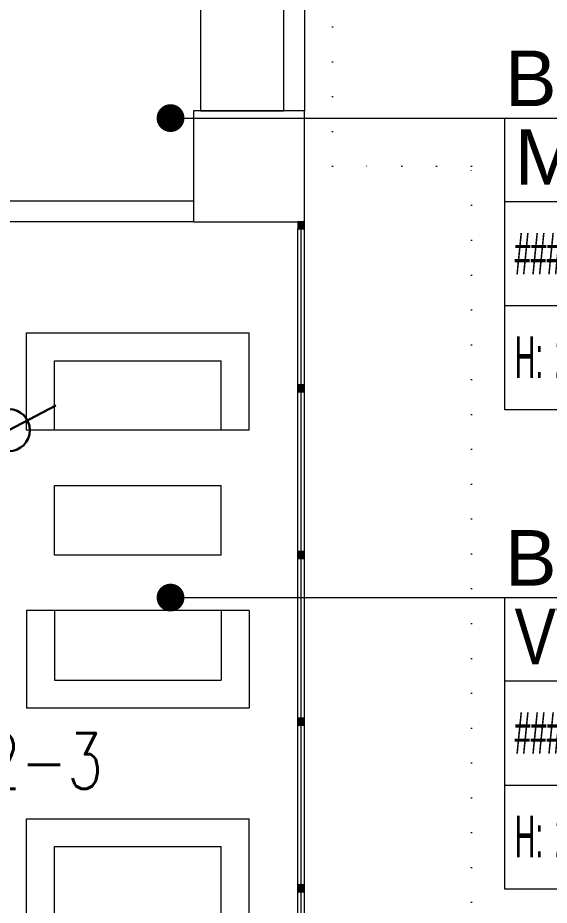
# Model space of a CAD drawing. Header units: metres. Extents: x -13545 to 152404, y -11890 to 28436.
# Drawn here: x 88376 to 88758, y 1108 to 1747 of the extents above; entities that cross this region are included whole.
import ezdxf
from ezdxf.enums import TextEntityAlignment as Align

# ---------------------------------------------------------------- set-up
doc = ezdxf.new("R2010")
doc.units = ezdxf.units.M
doc.header["$LTSCALE"] = 100
doc.header["$MEASUREMENT"] = 0
doc.linetypes.add('DOT2', pattern=[0.125, 0, -0.125])
doc.layers.get('0').update_dxf_attribs({"color": 9, "lineweight": 9})
for name, color, linetype, lineweight in [('00', 9, 'Continuous', 9), ('01', 9, 'Continuous', 9), ('05', 9, 'Continuous', 9), ('05V', 9, 'Continuous', 9), ('06D', 9, 'Continuous', 9), ('10', 9, 'Continuous', 9), ('15', 9, 'Continuous', 9), ('20', 9, 'DOT2', 9), ('21_mahal200', 9, 'Continuous', 9), ('E-SES AYAR ANAHTARI', 7, 'Continuous', 30), ('E-YAZI', 7, 'Continuous', 30)]:
    doc.layers.add(name, color=color, linetype=linetype, lineweight=lineweight)
doc.styles.add('Arial', font='arial.ttf', dxfattribs={"height": 2.5})
doc.styles.add('ILGAZ', font='txttw.shx')
doc.styles.add('MuuM_TEXT-STANDART', font='ARIALN.TTF')
doc.dimstyles.new('MuuM_DIM200', dxfattribs={"dimscale": 20, "dimtxt": 2, "dimasz": 1, "dimexe": 1, "dimexo": 1, "dimgap": 1, "dimtad": 1, "dimdec": 1, "dimrnd": 0.5, "dimdsep": 46, "dimtxsty": 'MuuM_TEXT-STANDART', "dimblk": 'ARCHTICK', "dimcen": 0, "dimdle": 0.15, "dimclrd": 256, "dimclre": 256, "dimclrt": 256, "dimadec": 0, "dimazin": 0, "dimtfac": 5, "dimtdec": 1, "dimtix": 1, "dimtmove": 2, "dimatfit": 3, "dimldrblk": 'DOT', "dimfxl": 3, "dimfxlon": 1, "dimtolj": 1, "dimlwd": -1, "dimlwe": -1, "dimarcsym": 0})

# ---------------------------------------------------------------- blocks, each defined once
blk = doc.blocks.new('100_SES AYAR ANAHTARI')
at = {"layer": 'E-SES AYAR ANAHTARI', "color": 4}
for p, q in [((1.776, 3.255), (-1.686, 1.426)), ((1.776, 3.255), (0.915, 3.283)), ((1.776, 3.255), (1.312, 2.529)), ((0, 0), (0, 1.561))]:
    blk.add_line(p, q, dxfattribs=at)
blk.add_circle((0, 2.317), 0.756, dxfattribs=at)
blk = doc.blocks.new('p-kolon_80x80')
blk.add_lwpolyline([(-40, -40), (40, -40), (40, 40), (-40, 40)], close=True)
blk = doc.blocks.new('1.Bod.Ara.Sitatik Elk')
at = {"layer": '01'}
blk.add_blockref('p-kolon_80x80', (4400, -6990), dxfattribs=at)
blk = doc.blocks.new('_ArchTick')
at = {"color": 0, "linetype": 'ByBlock', "const_width": 0.15}
blk.add_lwpolyline([(-0.5, -0.5), (0.5, 0.5)], dxfattribs=at)
blk = doc.blocks.new('_Dot')
at = {"color": 0, "linetype": 'ByBlock', "lineweight": -2}
blk.add_line((-0.5, 0), (-1, 0), dxfattribs=at)
at = {"color": 0, "linetype": 'ByBlock', "const_width": 0.5}
blk.add_lwpolyline([(-0.25, 0, 1), (0.25, 0, 1)], format="xyb", close=True, dxfattribs=at)
blk = doc.blocks.new('0_roomno2')
blk.add_lwpolyline([(19.375, -10.5), (0, -10.5), (0, 0), (19.375, 0)], close=True)
for points in [[(0, -3), (19.375, -3)], [(8.125, -3), (8.125, -10.5)], [(11.875, -3), (11.875, -10.5)], [(15.625, -3), (15.625, -10.5)], [(0, -6.75), (8.125, -6.75)]]:
    blk.add_lwpolyline(points)
at = {"style": 'MuuM_TEXT-STANDART', "width": 0.6}
blk.add_text('H:', height=1.5, dxfattribs=at).set_placement((0.35, -8.608), align=Align.MIDDLE_LEFT)
at = {"style": 'Arial'}
blk.add_attdef('ODANO', (0, 1.17), '', height=2, dxfattribs=at)
blk.add_attdef('MEKANADI', text='', height=2, dxfattribs=at).set_placement((0.35, -3), align=Align.BOTTOM_LEFT)
at = {"style": 'MuuM_TEXT-STANDART', "width": 0.6}
for tag, p in [('YER01', (10, -4.5)), ('TAVAN01', (13.75, -4.5)), ('DUVAR01', (17.5, -4.5)), ('YER02', (10, -6.75)), ('TAVAN02', (13.75, -6.75)), ('DUVAR02', (17.5, -6.75)), ('YER03', (10, -9)), ('TAVAN03', (13.75, -9)), ('DUVAR03', (17.5, -9))]:
    blk.add_attdef(tag, text='', height=1.5, dxfattribs=at).set_placement(p, align=Align.MIDDLE_CENTER)
for tag, p in [('M2', (0.35, -4.875)), ('TEMIZTAVANYUKSEKLIGI', (1.8, -8.608))]:
    blk.add_attdef(tag, text='', height=1.5, dxfattribs=at).set_placement(p, align=Align.MIDDLE_LEFT)
blk = doc.blocks.new('gr-p-birim eleman')
blk.add_lwpolyline([(-1, 0), (0, 0), (0, 1), (-1, 1)], close=True)
blk = doc.blocks.new('p-tef_porsche')
at = {"linetype": 'Continuous', "lineweight": 13}
for p, q in [((-160, -80), (-160, 80)), ((-90, 80), (-160, 80)), ((-90, 80), (-90, -80)), ((40, 80), (40, -80)), ((40, 80), (110, 80)), ((110, -80), (110, 80)), ((-140, -60), (-140, 60)), ((-90, 60), (-140, 60)), ((-50, -60), (-50, 60)), ((0, 60), (-50, 60)), ((0, 60), (0, -60)), ((40, 60), (90, 60)), ((90, -60), (90, 60)), ((-90, -60), (-140, -60)), ((0, -60), (-50, -60)), ((40, -60), (90, -60)), ((-90, -80), (-160, -80)), ((40, -80), (110, -80))]:
    blk.add_line(p, q, dxfattribs=at)
blk = doc.blocks.new('prf-10x10')
blk.add_lwpolyline([(-5, -5), (5, -5), (5, 5), (-5, 5)], close=True)
at = {"color": 255}
blk.add_solid([(-5, -5), (5, -5), (-5, 5), (5, 5)], dxfattribs=at)
at = {"layer": '10'}
blk.add_point((0, 0), dxfattribs=at)
blk = doc.blocks.new('p-dog-ser-720')
at = {"layer": '06D'}
for points in [[(0, 0), (0, 715)], [(5, 0), (5, 715)]]:
    blk.add_lwpolyline(points, dxfattribs=at)
at = {"layer": '15'}
blk.add_lwpolyline([(2.5, 0), (2.5, 715)], dxfattribs=at)
at = {"layer": '10', "xscale": 0.5, "yscale": 0.5, "rotation": 180}
for p in [(2.5, 717.5), (2.5, 600), (2.5, 480), (2.5, 360), (2.5, 240)]:
    blk.add_blockref('prf-10x10', p, dxfattribs=at)
blk = doc.blocks.new('1.Bod.Ara.Mimari Elk')
at = {"layer": '00'}
for points in [[(4425, -6950), (4425, -6705), (4200, -6705), (4200, -6715), (4185, -6715), (4185, -6680), (4200, -6680), (4200, -6690), (4425, -6690), (4425, -6360), (4200, -6360), (4200, -6370), (4185, -6370), (4185, -6360), (4090, -6360), (4090, -6280), (4105, -6280), (4105, -6345), (4425, -6345), (4425, -6230), (4440, -6230), (4440, -6950)], [(4200, -7015), (4200, -7015), (4360, -7015), (4360, -7030), (4185, -7030), (4185, -7015)]]:
    blk.add_lwpolyline(points, dxfattribs=at)
at = {"layer": '20', "ltscale": 2}
for p, q in [((4460, -6990), (4460, -5330)), ((4560, -6990), (4460, -6990)), ((4560, -8750), (4560, -6990))]:
    blk.add_line(p, q, dxfattribs=at)
blk.add_blockref('p-dog-ser-720', (4435, -7750))
at = {"layer": '05', "lineweight": 15, "rotation": 270}
for p in [(4320, -7270), (4320, -7620)]:
    blk.add_blockref('p-tef_porsche', p, dxfattribs=at)
at = {"layer": '05V', "linetype": 'Continuous', "xscale": 60, "yscale": 245}
blk.add_blockref('gr-p-birim eleman', (4425, -6950), dxfattribs=at)
at = {"layer": '21_mahal200'}
ref = blk.add_blockref('0_roomno2', (4584.01, -6955.29), dxfattribs=dict(at, xscale=20, yscale=20, zscale=20))
ref.add_attrib('ODANO', 'B1A-24', (4584.01, -6946.64), dxfattribs={"layer": '0', "height": 40, "style": 'Arial'})
ref.add_attrib('MEKANADI', 'MUTFAK', dxfattribs={"layer": '0', "height": 40, "style": 'Arial'}).set_placement((4591.01, -7015.29), align=Align.BOTTOM_LEFT)
ref.add_attrib('M2', '#### m2', dxfattribs={"layer": '0', "height": 30, "style": 'MuuM_TEXT-STANDART', "width": 0.6}).set_placement((4591.01, -7052.79), align=Align.MIDDLE_LEFT)
ref.add_attrib('TEMIZTAVANYUKSEKLIGI', '2.40 M', dxfattribs={"layer": '0', "height": 30, "style": 'MuuM_TEXT-STANDART', "width": 0.6}).set_placement((4620.01, -7127.45), align=Align.MIDDLE_LEFT)
ref.add_attrib('YER01', 'Y14', dxfattribs={"layer": '0', "height": 30, "style": 'MuuM_TEXT-STANDART', "width": 0.6}).set_placement((4784.01, -7045.29), align=Align.MIDDLE_CENTER)
ref.add_attrib('TAVAN01', 'T01', dxfattribs={"layer": '0', "height": 30, "style": 'MuuM_TEXT-STANDART', "width": 0.6}).set_placement((4859.01, -7045.29), align=Align.MIDDLE_CENTER)
ref.add_attrib('DUVAR01', 'D07', dxfattribs={"layer": '0', "height": 30, "style": 'MuuM_TEXT-STANDART', "width": 0.6}).set_placement((4934.01, -7045.29), align=Align.MIDDLE_CENTER)
ref.add_attrib('TAVAN02', 'T09', dxfattribs={"layer": '0', "height": 30, "style": 'MuuM_TEXT-STANDART', "width": 0.6}).set_placement((4859.01, -7090.29), align=Align.MIDDLE_CENTER)
ref.add_attrib('DUVAR02', 'D10', dxfattribs={"layer": '0', "height": 30, "style": 'MuuM_TEXT-STANDART', "width": 0.6}).set_placement((4934.01, -7090.29), align=Align.MIDDLE_CENTER)
ref = blk.add_blockref('0_roomno2', (4584.01, -7300.62), dxfattribs=dict(at, xscale=20, yscale=20, zscale=20))
ref.add_attrib('ODANO', 'B1A-25', (4584.01, -7291.98), dxfattribs={"layer": '0', "height": 40, "style": 'Arial'})
ref.add_attrib('MEKANADI', 'VW T.MÜŞ.BEK.', dxfattribs={"layer": '0', "height": 40, "style": 'Arial', "width": 0.8}).set_placement((4591.01, -7360.62), align=Align.BOTTOM_LEFT)
ref.add_attrib('M2', '##### m2', dxfattribs={"layer": '0', "height": 30, "style": 'MuuM_TEXT-STANDART', "width": 0.6}).set_placement((4591.01, -7398.12), align=Align.MIDDLE_LEFT)
ref.add_attrib('TEMIZTAVANYUKSEKLIGI', '2.70 M', dxfattribs={"layer": '0', "height": 30, "style": 'MuuM_TEXT-STANDART', "width": 0.6}).set_placement((4620.01, -7472.78), align=Align.MIDDLE_LEFT)
ref.add_attrib('YER01', 'Y24', dxfattribs={"layer": '0', "height": 30, "style": 'MuuM_TEXT-STANDART', "width": 0.6}).set_placement((4784.01, -7390.62), align=Align.MIDDLE_CENTER)
ref.add_attrib('TAVAN01', 'T05', dxfattribs={"layer": '0', "height": 30, "style": 'MuuM_TEXT-STANDART', "width": 0.6}).set_placement((4859.01, -7390.62), align=Align.MIDDLE_CENTER)
ref.add_attrib('DUVAR01', 'D07', dxfattribs={"layer": '0', "height": 30, "style": 'MuuM_TEXT-STANDART', "width": 0.6}).set_placement((4934.01, -7390.62), align=Align.MIDDLE_CENTER)
ref.add_attrib('TAVAN02', 'T09', dxfattribs={"layer": '0', "height": 30, "style": 'MuuM_TEXT-STANDART', "width": 0.6}).set_placement((4859.01, -7435.62), align=Align.MIDDLE_CENTER)
for points in [[(4343.51, -6955.29), (4584.01, -6955.29)], [(4343.51, -7300.62), (4584.01, -7300.62)]]:
    blk.add_leader(points, dimstyle='MuuM_DIM200', override={"dimasz": 1, "dimfxl": 10}, dxfattribs=at)

msp = doc.modelspace()

# ---------------------------------------------------------------- block references
for name in ['1.Bod.Ara.Mimari Elk', '1.Bod.Ara.Sitatik Elk']:
    msp.add_blockref(name, (84142.16, 8630))
at = {"layer": 'E-SES AYAR ANAHTARI', "xscale": 20, "yscale": 20, "zscale": 20, "rotation": 180}
msp.add_blockref('100_SES AYAR ANAHTARI', (88369.39, 1496.28), dxfattribs=at)

# ---------------------------------------------------------------- texts
at = {"layer": 'E-YAZI', "color": 3, "style": 'ILGAZ', "width": 0.75}
msp.add_text('SS-V2-3', height=40, dxfattribs=at).set_placement((88244.18, 1191.74))

doc.saveas('drawing.dxf')
